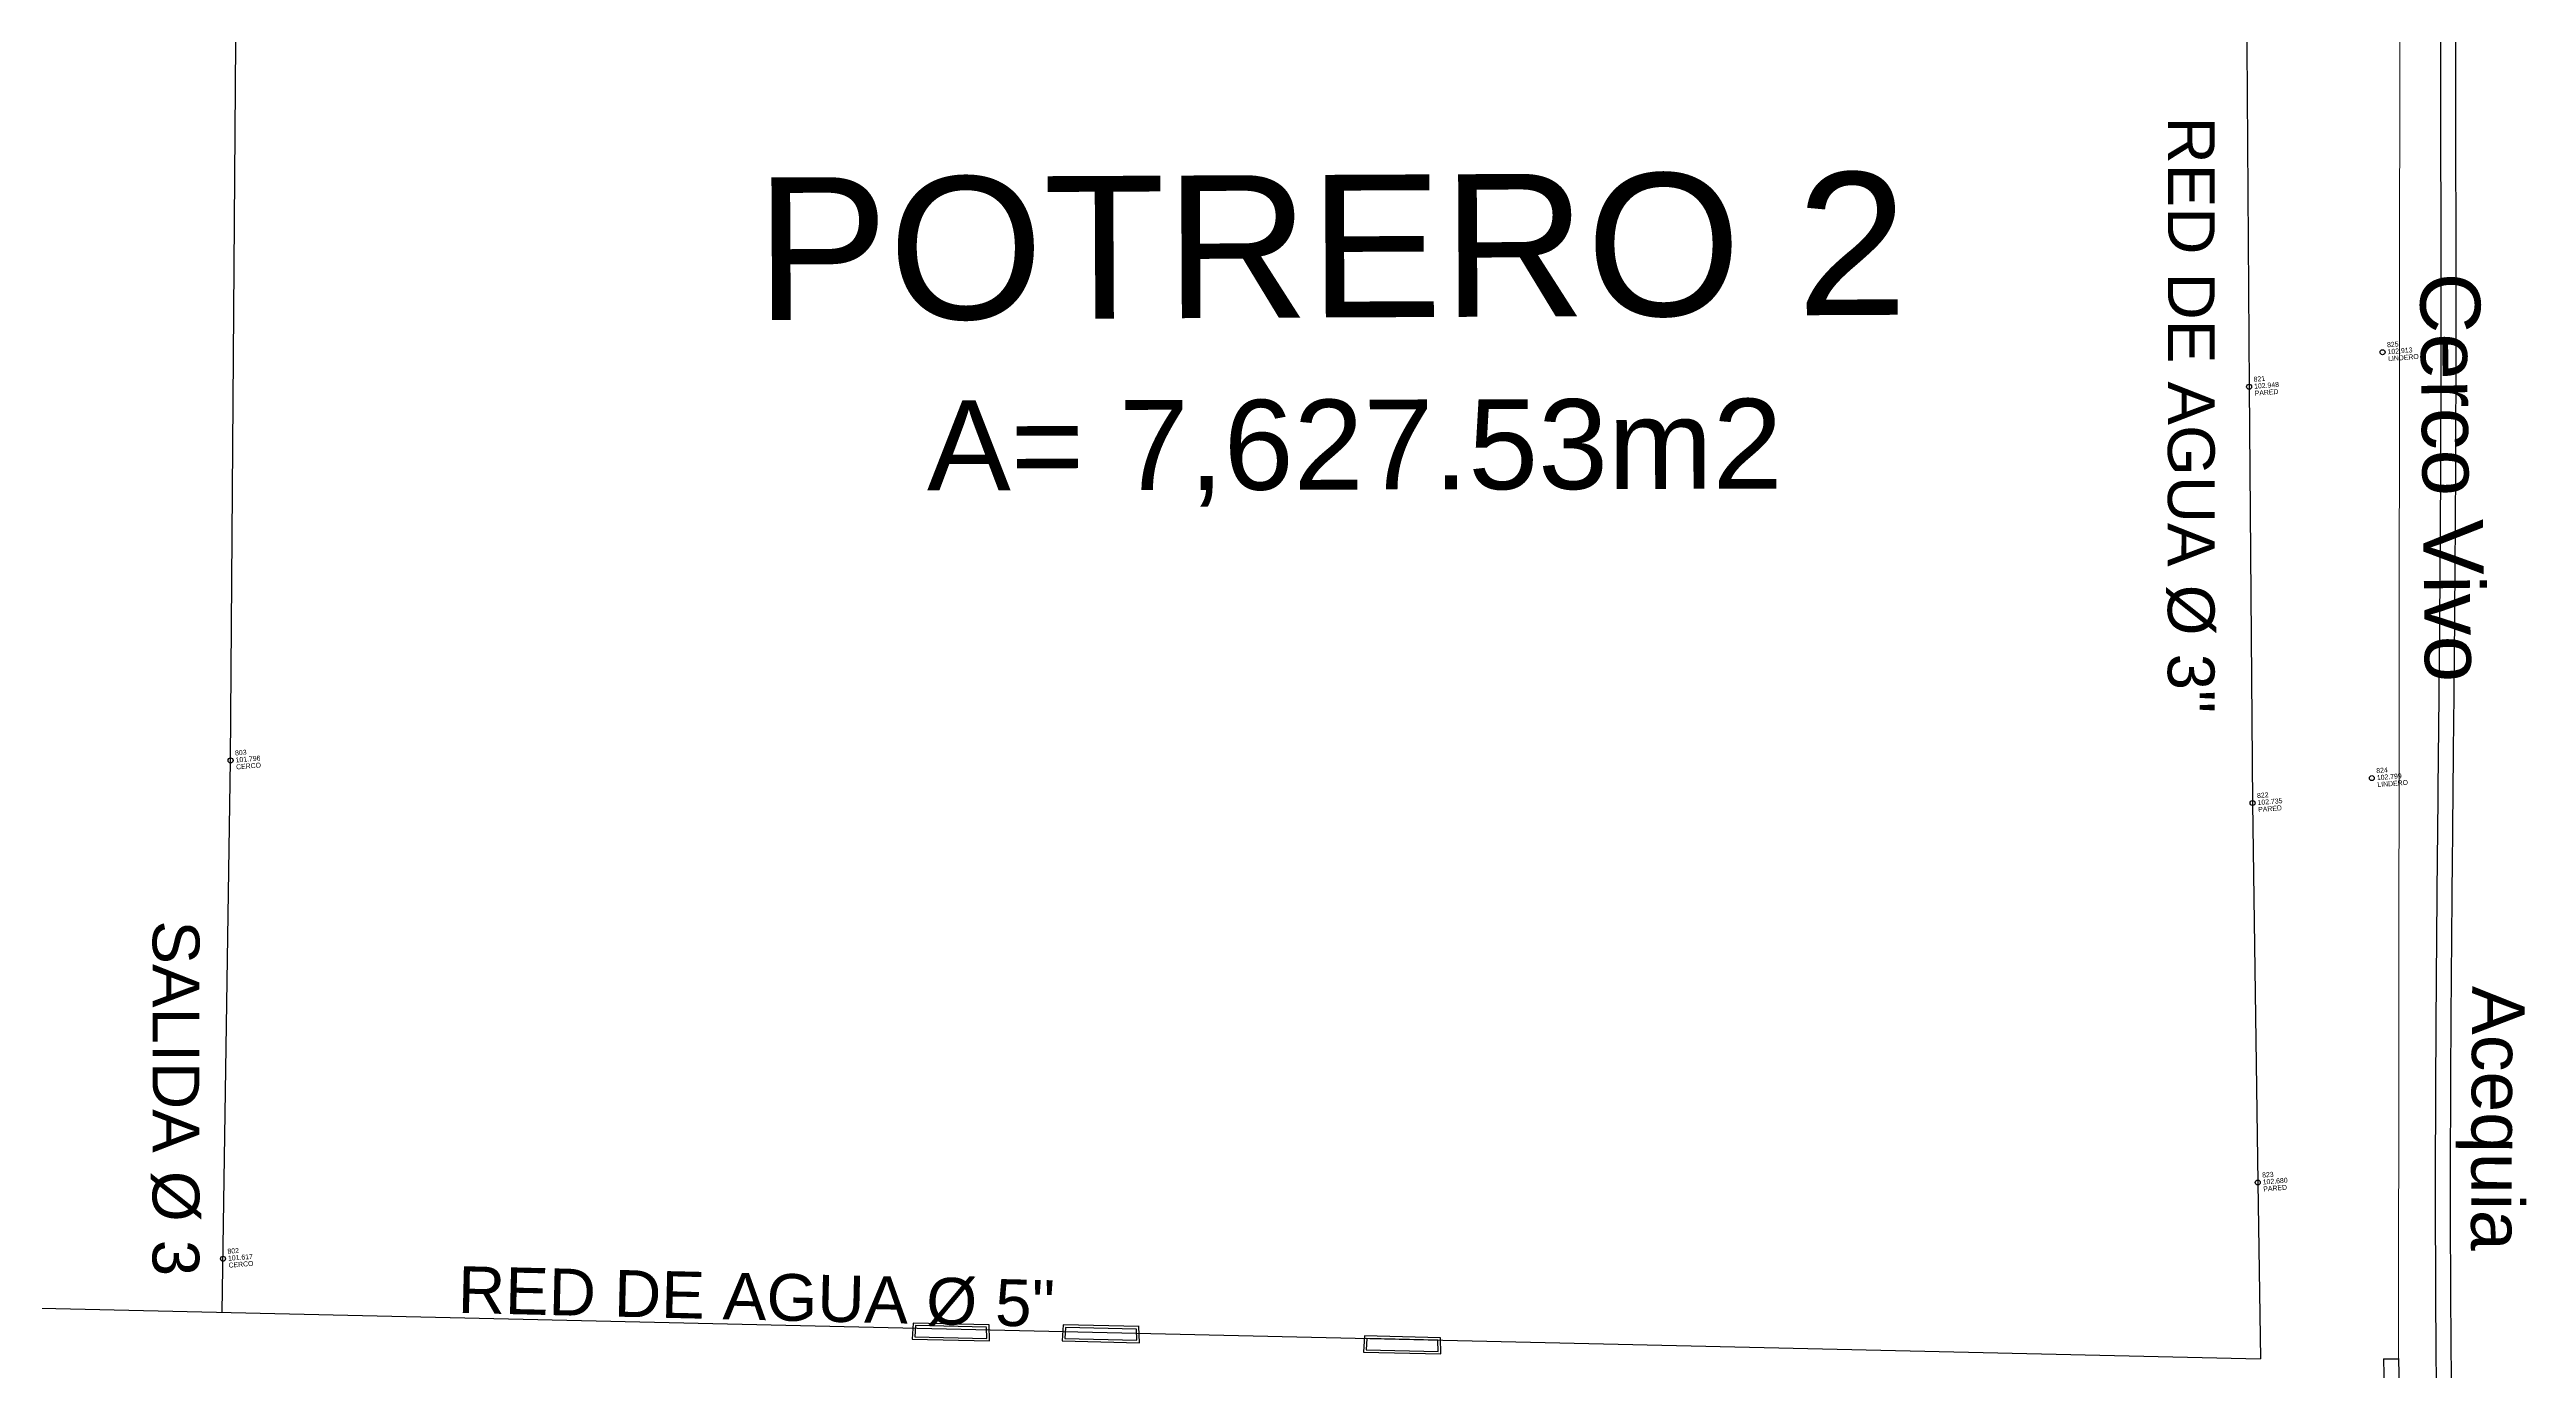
# Model space of a CAD drawing. Header units: metres. Extents: x -4524 to 2222, y -1534 to 2985.
# Drawn here: x -3918.6 to -3819.3, y 2850.2 to 2903.2 of the extents above; entities that cross this region are included whole.
import ezdxf
from ezdxf.enums import TextEntityAlignment as Align

# ---------------------------------------------------------------- set-up
doc = ezdxf.new("R2010")
doc.units = ezdxf.units.M
doc.header["$LTSCALE"] = 25.4
doc.header["$MEASUREMENT"] = 0
doc.layers.add('51', color=7, linetype='Continuous')
doc.layers.add('CANAL', color=140, linetype='Continuous')
doc.styles.add('ARIAL', font='')
doc.styles.add('CUADROS', font='')
doc.styles.get('ARIAL').set_extended_font_data('Arial')
doc.styles.get('CUADROS').set_extended_font_data('Arial')

msp = doc.modelspace()

# ---------------------------------------------------------------- linework, layer by layer
at = {"color": 7, "lineweight": 30}
for p, q in [((-3911.312, 2874.674), (-3910.78, 2947.177)), ((-3830.586, 2909.105), (-3830.452, 2889.653)), ((-3830.452, 2889.653), (-3830.313, 2872.967)), ((-3911.647, 2852.558), (-3911.312, 2874.674)), ((-3830.313, 2872.967), (-3830.107, 2857.756)), ((-3830.107, 2857.756), (-3829.996, 2850.683)), ((-3995.864, 2854.492), (-3829.996, 2850.683))]:
    msp.add_line(p, q, dxfattribs=at)
at = {"color": 5, "lineweight": 20}
msp.add_line((-3824.474, 2850.691), (-3824.399, 2922.344), dxfattribs=at)
at = {"linetype": 'Continuous'}
for p, q in [((-3825.105, 2891.036), (-3825.105, 2891.036)), ((-3825.105, 2891.036), (-3825.105, 2891.036)), ((-3830.452, 2889.653), (-3830.452, 2889.653)), ((-3830.452, 2889.653), (-3830.452, 2889.653)), ((-3911.312, 2874.674), (-3911.312, 2874.674)), ((-3911.312, 2874.674), (-3911.312, 2874.674)), ((-3825.537, 2873.964), (-3825.537, 2873.964)), ((-3825.537, 2873.964), (-3825.537, 2873.964)), ((-3830.313, 2872.967), (-3830.313, 2872.967)), ((-3830.313, 2872.967), (-3830.313, 2872.967)), ((-3830.107, 2857.756), (-3830.107, 2857.756)), ((-3830.107, 2857.756), (-3830.107, 2857.756)), ((-3911.615, 2854.701), (-3911.615, 2854.701)), ((-3911.615, 2854.701), (-3911.615, 2854.701))]:
    msp.add_line(p, q, dxfattribs=at)
at = {"color": 4}
for p, q in [((-3883.972, 2852.123), (-3884.005, 2851.48)), ((-3880.929, 2852.05), (-3883.973, 2852.123)), ((-3883.878, 2852.021), (-3883.9, 2851.575)), ((-3881.031, 2851.952), (-3883.878, 2852.021)), ((-3881.017, 2851.507), (-3881.031, 2851.947)), ((-3880.914, 2851.404), (-3880.931, 2852.05)), ((-3877.964, 2852.052), (-3877.996, 2851.409)), ((-3874.92, 2851.979), (-3877.965, 2852.052)), ((-3877.87, 2851.95), (-3877.892, 2851.504)), ((-3875.023, 2851.881), (-3877.87, 2851.95)), ((-3875.009, 2851.436), (-3875.023, 2851.876)), ((-3874.905, 2851.333), (-3874.923, 2851.979)), ((-3884.005, 2851.478), (-3880.914, 2851.404)), ((-3883.903, 2851.575), (-3881.017, 2851.507)), ((-3877.996, 2851.407), (-3874.905, 2851.333)), ((-3877.894, 2851.504), (-3875.009, 2851.436)), ((-3865.891, 2851.604), (-3865.924, 2850.961)), ((-3865.924, 2850.959), (-3862.833, 2850.885)), ((-3862.848, 2851.531), (-3865.892, 2851.604)), ((-3865.821, 2851.056), (-3862.936, 2850.987)), ((-3865.797, 2851.502), (-3865.819, 2851.056)), ((-3862.95, 2851.433), (-3865.797, 2851.502)), ((-3862.936, 2850.987), (-3862.95, 2851.428)), ((-3862.833, 2850.885), (-3862.85, 2851.531))]:
    msp.add_line(p, q, dxfattribs=at)
at = {"color": 30, "true_color": 0xf26722}
for p, q in [((-3825.074, 2850.691), (-3824.796, 2837.857)), ((-3825.074, 2850.691), (-3824.474, 2850.691)), ((-3824.475, 2850.704), (-3824.196, 2837.87))]:
    msp.add_line(p, q, dxfattribs=at)
at = {"linetype": 'Continuous'}
for centre in [(-3825.105, 2891.036), (-3830.452, 2889.653), (-3911.312, 2874.674), (-3825.537, 2873.964), (-3830.313, 2872.967), (-3830.107, 2857.756), (-3911.615, 2854.701)]:
    msp.add_circle(centre, 0.1, dxfattribs=at)
at = {"layer": 'CANAL', "color": 140, "ltscale": 0.4}
for points, knots in [([(-3822.638, 2773.005), (-3822.604, 2773.485), (-3822.569, 2773.966), (-3822.447, 2775.716), (-3822.368, 2776.984), (-3822.183, 2781.269), (-3822.189, 2784.295), (-3822.208, 2788.839), (-3822.216, 2790.355), (-3822.197, 2794.904), (-3822.108, 2797.933), (-3822.067, 2803.404), (-3822.107, 2805.851), (-3822.179, 2809.912), (-3822.208, 2811.523), (-3822.245, 2816.358), (-3822.186, 2819.58), (-3822.259, 2823.89), (-3822.292, 2824.988), (-3822.397, 2827.183), (-3822.467, 2828.282), (-3822.619, 2830.649), (-3822.703, 2831.917), (-3822.889, 2835.73), (-3822.917, 2838.274), (-3822.925, 2842.451), (-3822.919, 2844.087), (-3822.928, 2848.081), (-3822.955, 2850.442), (-3822.999, 2857.53), (-3822.977, 2862.255), (-3822.903, 2871.352), (-3822.854, 2875.724), (-3822.788, 2883.338), (-3822.768, 2886.579), (-3822.758, 2893.063), (-3822.764, 2896.304), (-3822.78, 2906.03), (-3822.791, 2912.517), (-3822.69, 2920.822), (-3822.66, 2922.634), (-3822.583, 2926.299), (-3822.527, 2928.151), (-3822.463, 2931.845), (-3822.457, 2933.688), (-3822.571, 2936.61), (-3822.645, 2937.692), (-3822.834, 2939.861), (-3822.948, 2940.947), (-3823.175, 2943.16), (-3823.289, 2944.288), (-3823.405, 2946.183), (-3823.43, 2946.949), (-3823.414, 2948.479), (-3823.377, 2949.243), (-3823.215, 2951.527), (-3823.042, 2953.043), (-3822.816, 2955.699), (-3822.745, 2956.842), (-3822.743, 2959.125), (-3822.806, 2960.271), (-3822.95, 2962.43), (-3823.027, 2963.443), (-3823.143, 2965.69), (-3823.162, 2966.925), (-3823.115, 2969.19), (-3823.059, 2970.222), (-3822.921, 2972.277), (-3822.843, 2973.302), (-3822.716, 2975.499), (-3822.683, 2976.674), (-3822.669, 2979.031), (-3822.685, 2980.212), (-3822.719, 2981.953), (-3822.732, 2982.512), (-3822.745, 2983.071)], [0.464816, 0.464816, 0.464816, 0.464816, 1.910727, 1.910727, 5.732182, 5.732182, 14.820846, 14.820846, 19.362837, 19.362837, 28.446817, 28.446817, 35.802837, 35.802837, 40.631258, 40.631258, 50.2881, 50.2881, 53.595347, 53.595347, 56.902594, 56.902594, 60.710368, 60.710368, 68.325917, 68.325917, 73.230197, 73.230197, 80.315521, 80.315521, 94.486168, 94.486168, 107.600603, 107.600603, 117.330893, 117.330893, 127.061184, 127.061184, 146.521765, 146.521765, 151.952623, 151.952623, 157.497948, 157.497948, 163.043273, 163.043273, 166.320673, 166.320673, 169.598073, 169.598073, 172.978467, 172.978467, 175.255012, 175.255012, 177.531557, 177.531557, 182.084648, 182.084648, 185.549122, 185.549122, 189.013597, 189.013597, 192.049286, 192.049286, 195.724154, 195.724154, 198.807238, 198.807238, 201.890323, 201.890323, 205.438426, 205.438426, 208.986529, 208.986529, 210.663375, 210.663375, 210.663375, 210.663375]), ([(-3822.034, 2773.044), (-3822.001, 2773.496), (-3821.969, 2773.949), (-3821.849, 2775.672), (-3821.769, 2776.943), (-3821.58, 2781.31), (-3821.589, 2784.403), (-3821.609, 2788.996), (-3821.616, 2790.5), (-3821.595, 2795.007), (-3821.507, 2798.012), (-3821.467, 2803.548), (-3821.511, 2806.073), (-3821.583, 2810.121), (-3821.609, 2811.647), (-3821.644, 2816.223), (-3821.591, 2819.279), (-3821.653, 2823.732), (-3821.694, 2825.127), (-3821.837, 2827.911), (-3821.932, 2829.301), (-3822.108, 2832.068), (-3822.185, 2833.445), (-3822.279, 2836.202), (-3822.302, 2837.582), (-3822.33, 2841.068), (-3822.319, 2843.175), (-3822.325, 2847.562), (-3822.349, 2849.839), (-3822.381, 2854.39), (-3822.386, 2856.665), (-3822.374, 2863.225), (-3822.337, 2867.511), (-3822.257, 2875.693), (-3822.216, 2879.59), (-3822.161, 2887.809), (-3822.158, 2892.13), (-3822.17, 2900.771), (-3822.182, 2905.091), (-3822.168, 2912.934), (-3822.147, 2916.455), (-3822.067, 2922.304), (-3822.022, 2924.63), (-3821.905, 2929.287), (-3821.845, 2931.619), (-3821.903, 2934.994), (-3821.941, 2936.037), (-3822.074, 2938.119), (-3822.167, 2939.158), (-3822.377, 2941.289), (-3822.497, 2942.383), (-3822.704, 2944.566), (-3822.789, 2945.654), (-3822.837, 2947.64), (-3822.812, 2948.539), (-3822.704, 2950.346), (-3822.622, 2951.252), (-3822.361, 2953.978), (-3822.168, 2955.805), (-3822.131, 2958.859), (-3822.193, 2960.071), (-3822.339, 2962.307), (-3822.418, 2963.332), (-3822.539, 2965.586), (-3822.562, 2966.817), (-3822.52, 2969.06), (-3822.467, 2970.071), (-3822.333, 2972.099), (-3822.254, 2973.115), (-3822.131, 2975.189), (-3822.095, 2976.247), (-3822.068, 2978.36), (-3822.075, 2979.416), (-3822.105, 2981.343), (-3822.125, 2982.214), (-3822.145, 2983.085)], [0.547608, 0.547608, 0.547608, 0.547608, 1.907467, 1.907467, 5.722402, 5.722402, 14.985071, 14.985071, 19.496358, 19.496358, 28.518932, 28.518932, 36.082893, 36.082893, 40.664299, 40.664299, 49.827113, 49.827113, 53.999742, 53.999742, 58.17237, 58.17237, 62.322319, 62.322319, 66.472267, 66.472267, 72.791674, 72.791674, 79.620992, 79.620992, 86.45031, 86.45031, 99.307695, 99.307695, 110.997072, 110.997072, 123.963628, 123.963628, 136.930185, 136.930185, 147.497858, 147.497858, 154.474496, 154.474496, 161.451134, 161.451134, 164.569916, 164.569916, 167.688698, 167.688698, 170.981301, 170.981301, 174.273905, 174.273905, 177.008406, 177.008406, 179.742907, 179.742907, 185.211909, 185.211909, 188.830926, 188.830926, 191.911949, 191.911949, 195.627725, 195.627725, 198.682107, 198.682107, 201.736489, 201.736489, 204.895194, 204.895194, 208.0539, 208.0539, 210.663375, 210.663375, 210.663375, 210.663375])]:
    msp.add_open_spline(points, degree=3, knots=knots, dxfattribs=at)

# ---------------------------------------------------------------- texts
at = {"color": 4, "style": 'ARIAL'}
for s, height, rotation, p in [('RED DE AGUA Ø 3"', 1.87415, 269.97156, (-3833.701, 2900.482)), ('SALIDA Ø 3', 1.8741, 269.97156, (-3914.433, 2868.261)), ('RED DE AGUA Ø 5"', 1.87415, 358.63326, (-3902.224, 2852.532))]:
    msp.add_text(s, height=height, rotation=rotation, dxfattribs=at).set_placement(p)
at = {"color": 2, "char_height": 0.2, "attachment_point": 4, "rotation": 4.52224}
for s, insert in [('825', (-3824.928, 2891.331)), ('821', (-3830.275, 2889.948)), ('803', (-3911.134, 2874.969)), ('824', (-3825.359, 2874.259)), ('822', (-3830.136, 2873.262)), ('823', (-3829.93, 2858.051)), ('802', (-3911.437, 2854.996))]:
    msp.add_mtext(s, dxfattribs=dict(at, insert=insert))
at = {"color": 1, "char_height": 0.2, "attachment_point": 4, "rotation": 4.52224}
for s, insert in [('102.913', (-3824.906, 2891.052)), ('102.948', (-3830.253, 2889.669)), ('101.796', (-3911.112, 2874.69)), ('102.799', (-3825.337, 2873.98)), ('102.735', (-3830.114, 2872.983)), ('102.680', (-3829.908, 2857.772)), ('101.617', (-3911.415, 2854.717))]:
    msp.add_mtext(s, dxfattribs=dict(at, insert=insert))
at = {"color": 3, "char_height": 0.2, "attachment_point": 4, "rotation": 4.52224}
for s, insert in [('LINDERO', (-3824.884, 2890.773)), ('PARED', (-3830.23, 2889.39)), ('CERCO', (-3911.09, 2874.411)), ('LINDERO', (-3825.315, 2873.7)), ('PARED', (-3830.091, 2872.704)), ('PARED', (-3829.885, 2857.493)), ('CERCO', (-3911.393, 2854.438))]:
    msp.add_mtext(s, dxfattribs=dict(at, insert=insert))
at = {"layer": '51', "color": 7, "linetype": 'Continuous', "style": 'CUADROS'}
for s, height, rotation, p in [('POTRERO 2', 5.7166, 0.27095, (-3867.215, 2895.289, 102.5)), ('Cerco Vivo', 2.4019, 270.72734, (-3822.259, 2886.019))]:
    msp.add_text(s, height=height, rotation=rotation, dxfattribs=at).set_placement(p, align=Align.MIDDLE)
msp.add_text('Acequia ', height=2.1017, rotation=269.73329, dxfattribs=at).set_placement((-3821.517, 2865.637))
at = {"layer": '51', "color": 7, "linetype": 'Continuous', "insert": (-3883.423, 2889.099), "char_height": 3.6029, "width": 42.21869, "attachment_point": 1, "rotation": 0.12176, "style": 'CUADROS'}
msp.add_mtext('A={\\fArial|b0|i0|c238|p34; 7},{\\fArial|b0|i0|c238|p34;627.5}3m2', dxfattribs=at)

doc.saveas('drawing.dxf')
